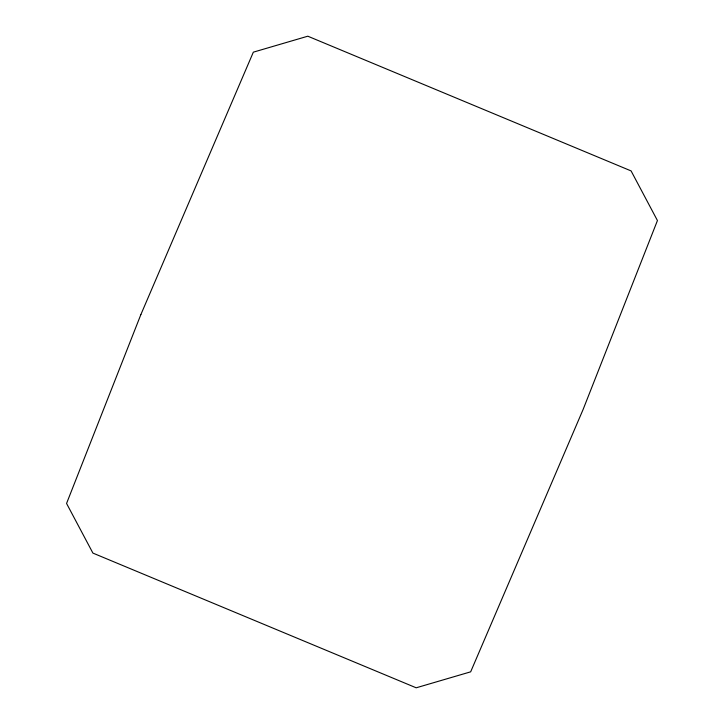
<?xml version="1.0" encoding="UTF-8"?>
<svg xmlns="http://www.w3.org/2000/svg" width="724" height="724" viewBox="0 0 724 724"><rect width="100%" height="100%" fill="white"/><g stroke="black" fill="none" stroke-linecap="round" stroke-linejoin="round"><path stroke-width="1.09" d="M140.863 314.587L66.563 503.451L92.916 553.091L416.191 687.8L470.663 671.836L583.137 409.413L657.437 220.548L631.084 170.909L307.809 36.2L253.337 52.164L140.863 314.587"/></g></svg>
